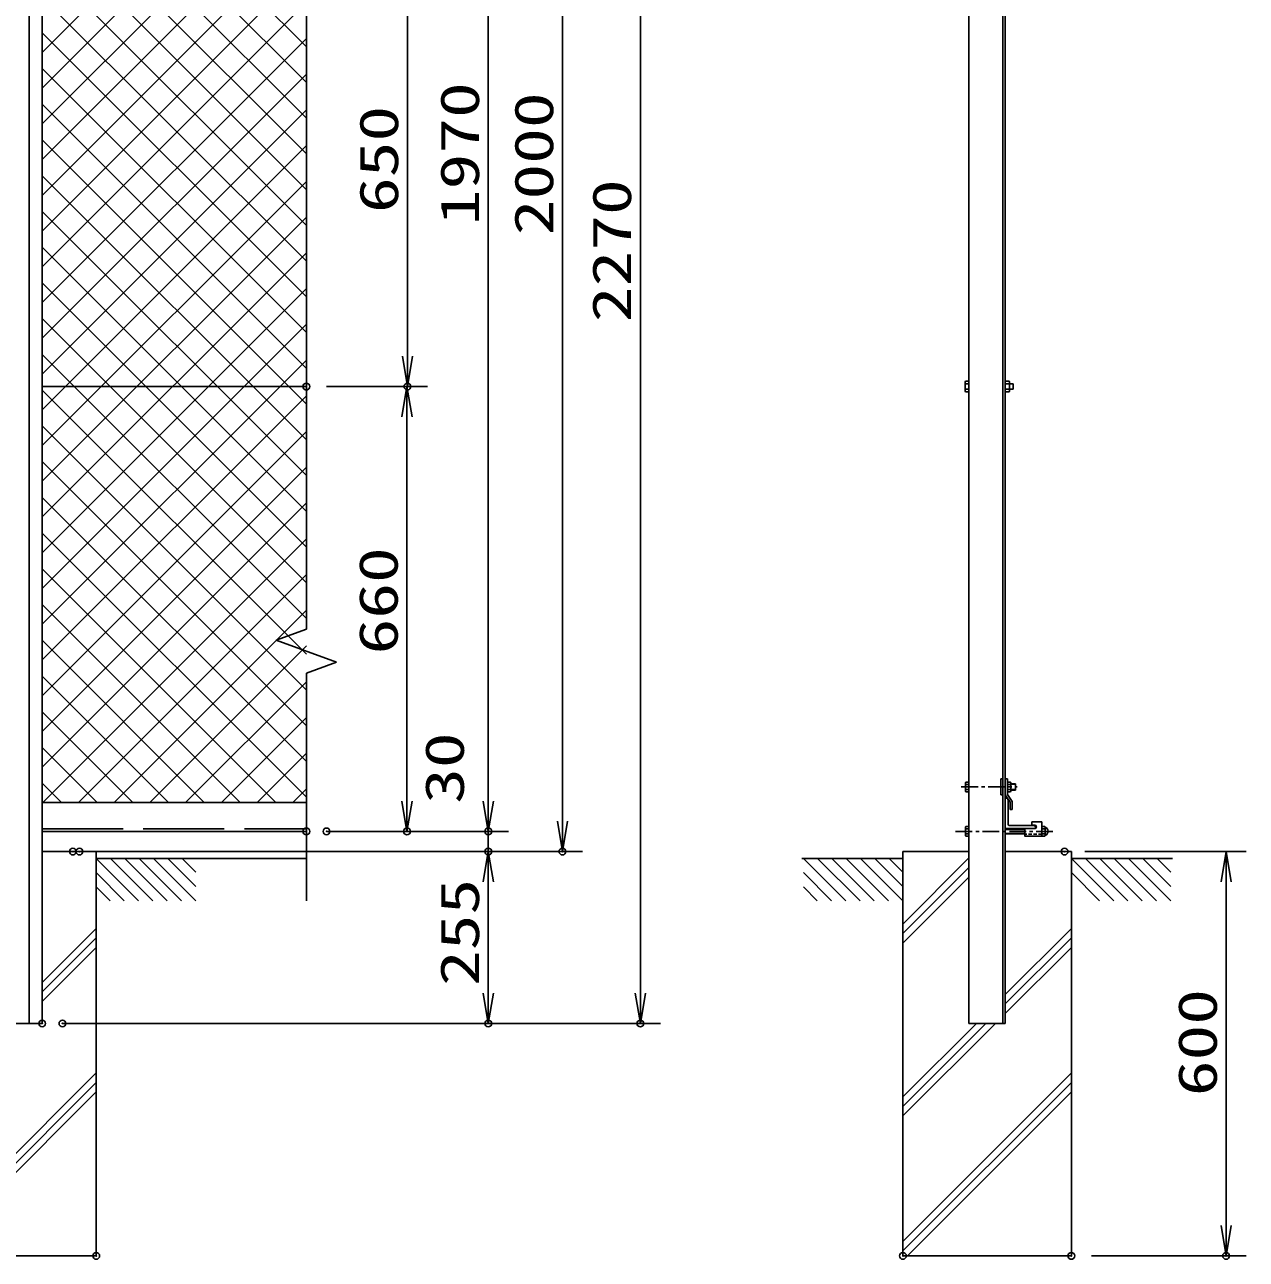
# Model space of a CAD drawing. Units: millimetres, scale not verified. Extents: x -4455 to 4455, y -3150 to 3150.
# Drawn here: x -1534 to 279, y -513 to 1319 of the extents above; entities that cross this region are included whole.
import ezdxf
from ezdxf.enums import TextEntityAlignment as Align

# ---------------------------------------------------------------- set-up
doc = ezdxf.new("R2010")
doc.units = ezdxf.units.MM
doc.header["$LTSCALE"] = 20
doc.header["$PDMODE"] = 32
doc.header["$PDSIZE"] = 10
for name, pattern in [('DASHED', [7.5, 6, -1.5]), ('USER2', [2, 1.25, -0.25, 0.25, -0.25]), ('USER3', [0.375, 0.25, -0.125])]:
    doc.linetypes.add(name, pattern=pattern)
for name, color, linetype, lineweight in [('0-0_1', 7, 'Continuous', 25), ('0-1_2', 7, 'Continuous', 25), ('0-2_0', 4, 'Continuous', 25), ('0-4_EXTCNT-LMEC0', 2, 'Continuous', 25), ('0-6_EXTCNT-L', 1, 'Continuous', 25)]:
    doc.layers.add(name, color=color, linetype=linetype, lineweight=lineweight)
doc.layers.add('0-5_DEFPOINTS', color=7, linetype='Continuous')
doc.styles.add('ＭＳ ゴシック', font='')
doc.styles.get('ＭＳ ゴシック').set_extended_font_data('MS Gothic')

# ---------------------------------------------------------------- blocks, each defined once
blk = doc.blocks.new('DARROWS')
at = {"layer": '0-2_0', "color": 2}
blk.add_line((0, 0), (-19.982, 0), dxfattribs=at)
blk.add_lwpolyline([(-20, -3.333), (0, 0), (-20, 3.333)], dxfattribs=at)
blk = doc.blocks.new('X33')
at = {"layer": '0-2_0'}
for p, q in [((71718.6, 86319.8), (63878.6, 94159.8)), ((63878.6, 86152.4), (71718.6, 93992.5)), ((71718.6, 85259.1), (63878.6, 93099.1)), ((63878.6, 85091.8), (71718.6, 92931.8)), ((71718.6, 84198.5), (63878.6, 92038.5)), ((63878.6, 84031.1), (71718.6, 91871.1)), ((71718.6, 83137.8), (63878.6, 90977.8)), ((63878.6, 82970.5), (71718.6, 90810.5)), ((71718.6, 82077.1), (63878.6, 89917.2)), ((63878.6, 81909.8), (71718.6, 89749.8)), ((71718.6, 81016.5), (63878.6, 88856.5)), ((63878.6, 80849.1), (71718.6, 88689.2)), ((71718.6, 79955.8), (63878.6, 87795.8)), ((63878.6, 79788.5), (71718.6, 87628.5)), ((71718.6, 78895.2), (63878.6, 86735.2)), ((63878.6, 78727.8), (71718.6, 86567.8)), ((71718.6, 77834.5), (63878.6, 85674.5)), ((63878.6, 77667.2), (71718.6, 85507.2)), ((71718.6, 76773.8), (63878.6, 84613.8)), ((63878.6, 76606.5), (71718.6, 84446.5)), ((71718.6, 75713.2), (63878.6, 83553.2)), ((63878.6, 75545.8), (71718.6, 83385.9)), ((71718.6, 74652.5), (63878.6, 82492.5)), ((63878.6, 74485.2), (71718.6, 82325.2)), ((71718.6, 73591.9), (63878.6, 81431.9)), ((63878.6, 73424.5), (71718.6, 81264.5)), ((71718.6, 72531.2), (63878.6, 80371.2)), ((63878.6, 72363.9), (71718.6, 80203.9)), ((71718.6, 71470.5), (63878.6, 79310.5)), ((63878.6, 71303.2), (71718.6, 79143.2)), ((71718.6, 70409.9), (63878.6, 78249.9)), ((63878.6, 70242.5), (71718.6, 78082.6)), ((71718.6, 69349.2), (63878.6, 77189.2)), ((63878.6, 69181.9), (71718.6, 77021.9)), ((71718.6, 68288.6), (63878.6, 76128.6)), ((63878.6, 68121.2), (71718.6, 75961.2)), ((71718.6, 67227.9), (63878.6, 75067.9)), ((63878.6, 67060.6), (71718.6, 74900.6)), ((71718.6, 66167.2), (63878.6, 74007.2)), ((63878.6, 65999.9), (71718.6, 73839.9)), ((71718.6, 65106.6), (63878.6, 72946.6)), ((63878.6, 64939.2), (71718.6, 72779.2)), ((71718.6, 64045.9), (63878.6, 71885.9)), ((63893.4, 63893.4), (71718.6, 71718.6)), ((70810.4, 63893.4), (63878.6, 70825.3)), ((64954.1, 63893.4), (71718.6, 70657.9)), ((69749.8, 63893.4), (63878.6, 69764.6)), ((66014.7, 63893.4), (71718.6, 69597.3)), ((68689.1, 63893.4), (63878.6, 68703.9)), ((67075.4, 63893.4), (71718.6, 68536.6)), ((67628.5, 63893.4), (63878.6, 67643.3)), ((68136, 63893.4), (71718.6, 67475.9)), ((66567.8, 63893.4), (63878.6, 66582.6)), ((69196.7, 63893.4), (71718.6, 66415.3)), ((65507.1, 63893.4), (63878.6, 65522)), ((70257.4, 63893.4), (71718.6, 65354.6)), ((64446.5, 63893.4), (63878.6, 64461.3)), ((71318, 63893.4), (71718.6, 64294))]:
    blk.add_line(p, q, dxfattribs=at)

msp = doc.modelspace()

# ---------------------------------------------------------------- linework, layer by layer
at = {"layer": '0-0_1'}
for p, q in [((-1527.84, -163.29), (-1527.84, 2106.71)), ((-1508.34, -163.29), (-1508.34, 2106.71)), ((-132.94, 2106.71), (-132.94, -163.29)), ((-82.44, -163.29), (-82.44, 2106.71)), ((-78.94, -163.29), (-78.94, 2106.71)), ((-1116.34, 781.71), (-1508.34, 781.71)), ((-85.74, 199.71), (-82.44, 199.71)), ((-85.74, 175.71), (-85.74, 199.71)), ((-78.94, 175.71), (-78.94, 199.71)), ((-78.94, 199.71), (-75.74, 199.71)), ((-75.74, 176.68), (-75.74, 199.71)), ((-70.66, 192.51), (-64.06, 192.51)), ((-64.06, 182.91), (-64.06, 192.51)), ((-85.74, 175.71), (-82.44, 175.71)), ((-71.94, 165.21), (-78.94, 175.71)), ((-68.74, 166.18), (-75.74, 176.68)), ((-71.94, 154.21), (-71.94, 165.21)), ((-70.66, 182.91), (-64.06, 182.91)), ((-68.74, 154.21), (-68.74, 166.18)), ((-1508.34, 164.71), (-1116.34, 164.71)), ((-71.94, 154.21), (-68.74, 154.21)), ((-1508.34, 121.71), (-1116.34, 121.71)), ((-1508.34, 91.71), (-1428.14, 91.71)), ((-1428.14, -508.29), (-1428.14, 91.71)), ((-230.94, 91.71), (-132.94, 91.71)), ((-230.94, -508.29), (-230.94, 91.71)), ((-78.94, 91.71), (19.06, 91.71)), ((19.06, -508.29), (19.06, 91.71)), ((-1428.14, 81.71), (-1116.34, 81.71)), ((-1428.14, 81.71), (-1303.14, 81.71)), ((-380.94, 81.71), (-230.94, 81.71)), ((19.06, 81.71), (169.06, 81.71)), ((-1597.34, -163.29), (-1508.34, -163.29)), ((-132.94, -163.29), (-78.94, -163.29)), ((-1678.14, -508.29), (-1428.14, -508.29)), ((-230.94, -508.29), (19.06, -508.29))]:
    msp.add_line(p, q, dxfattribs=at)
at = {"layer": '0-0_1', "color": 4}
for p, q in [((-1116.34, 2077.07), (-1116.34, 422.01)), ((-1161.34, 405.63), (-1116.34, 422.01)), ((-1161.34, 405.63), (-1071.34, 372.87)), ((-1116.34, 356.49), (-1071.34, 372.87)), ((-1116.34, 356.49), (-1116.34, 133.02)), ((-70.66, 191.55), (-64.06, 191.55)), ((-70.66, 183.87), (-64.06, 183.87)), ((-1116.34, 133.02), (-1116.34, 18.84)), ((-1428.14, 81.71), (-1365.27, 18.84)), ((-1406.93, 81.71), (-1344.06, 18.84)), ((-1385.72, 81.71), (-1322.85, 18.84)), ((-1364.5, 81.71), (-1301.63, 18.84)), ((-1343.29, 81.71), (-1280.42, 18.84)), ((-1322.08, 81.71), (-1280.42, 40.05)), ((-1300.86, 81.71), (-1280.42, 61.27)), ((-378.66, 81.71), (-315.79, 18.84)), ((-357.45, 81.71), (-294.58, 18.84)), ((-336.23, 81.71), (-273.36, 18.84)), ((-315.02, 81.71), (-252.15, 18.84)), ((-293.81, 81.71), (-230.94, 18.84)), ((-272.59, 81.71), (-230.94, 40.05)), ((-251.38, 81.71), (-230.94, 61.27)), ((-132.94, 82.21), (-230.94, -15.79)), ((19.06, 81.71), (81.93, 18.84)), ((40.27, 81.71), (103.14, 18.84)), ((61.48, 81.71), (124.35, 18.84)), ((82.7, 81.71), (145.57, 18.84)), ((103.91, 81.71), (166.78, 18.84)), ((125.12, 81.71), (166.78, 40.05)), ((146.34, 81.71), (166.78, 61.27)), ((-1428.14, 60.5), (-1386.49, 18.84)), ((-378.66, 60.5), (-337, 18.84)), ((-132.94, 68.07), (-230.94, -29.93)), ((19.06, 60.5), (60.71, 18.84)), ((-1428.14, 39.28), (-1407.7, 18.84)), ((-378.66, 39.28), (-358.22, 18.84)), ((-132.94, 53.93), (-230.94, -44.07)), ((-1508.34, -102.48), (-1428.14, -22.29)), ((-1508.34, -116.63), (-1428.14, -36.43)), ((-78.94, -120.29), (19.06, -22.29)), ((-78.94, -134.43), (19.06, -36.43)), ((-1508.34, -130.77), (-1428.14, -50.57)), ((-78.94, -148.57), (19.06, -50.57)), ((-230.94, -286.43), (-107.8, -163.29)), ((-230.94, -300.58), (-93.66, -163.29)), ((-230.94, -272.29), (-121.94, -163.29)), ((-1678.14, -486.65), (-1428.14, -236.65)), ((-230.94, -486.65), (19.06, -236.65)), ((-1678.14, -500.8), (-1428.14, -250.79)), ((-230.94, -500.8), (19.06, -250.79)), ((-1671.5, -508.29), (-1428.14, -264.93)), ((-224.3, -508.29), (19.06, -264.93))]:
    msp.add_line(p, q, dxfattribs=at)
at = {"layer": '0-0_1', "color": 4, "linetype": 'USER2'}
for p, q in [((-144.27, 187.71), (-61.21, 187.71)), ((-152.94, 121.71), (-8.19, 121.71))]:
    msp.add_line(p, q, dxfattribs=at)
at = {"layer": '0-0_1', "linetype": 'DASHED'}
msp.add_line((-1508.34, 125.71), (-1116.34, 125.71), dxfattribs=at)
at = {"layer": '0-0_1'}
msp.add_arc((-22.4, 121.83), 6.88, 293.49929, 65.9713, dxfattribs=at)
at = {"layer": '0-1_2'}
for p, q in [((-138.54, 788.64), (-137.92, 789.71)), ((-138.54, 774.78), (-138.54, 788.64)), ((-132.94, 789.71), (-137.92, 789.71)), ((-78.94, 789.71), (-73.16, 789.71)), ((-138.54, 774.78), (-137.92, 773.71)), ((-132.94, 785.71), (-137.92, 785.71)), ((-132.94, 777.71), (-137.92, 777.71)), ((-132.94, 773.71), (-137.92, 773.71)), ((-78.94, 785.71), (-73.16, 785.71)), ((-78.94, 777.71), (-73.16, 777.71)), ((-78.94, 773.71), (-73.16, 773.71)), ((-72.54, 774.78), (-73.16, 773.71)), ((-67.47, 785.71), (-72.54, 785.71)), ((-67.47, 777.71), (-72.54, 777.71)), ((-67.47, 777.71), (-67.47, 785.71)), ((-138.03, 193.99), (-137.47, 194.96)), ((-138.03, 181.41), (-138.03, 193.99)), ((-132.94, 194.96), (-137.47, 194.96)), ((-132.94, 191.33), (-137.47, 191.33)), ((-132.94, 184.07), (-137.46, 184.07)), ((-132.94, 180.44), (-132.94, 194.96)), ((-75.74, 194.97), (-71.22, 194.97)), ((-75.74, 180.45), (-75.74, 194.97)), ((-75.74, 191.34), (-71.22, 191.34)), ((-75.74, 184.08), (-71.22, 184.08)), ((-70.66, 194), (-71.22, 194.97)), ((-70.66, 181.42), (-70.66, 194)), ((-138.03, 181.41), (-137.47, 180.44)), ((-132.94, 180.44), (-137.47, 180.44)), ((-75.74, 180.45), (-71.22, 180.45)), ((-70.66, 181.42), (-71.22, 180.45)), ((-138.03, 127.99), (-137.47, 128.96)), ((-132.94, 128.96), (-137.47, 128.96)), ((-132.94, 114.44), (-132.94, 128.96)), ((-24.73, 114.48), (-24.73, 128.95)), ((-24.73, 128.95), (-20.22, 128.94)), ((-19.66, 127.98), (-20.22, 128.95)), ((-138.03, 115.41), (-138.03, 127.99)), ((-138.03, 115.41), (-137.47, 114.44)), ((-132.94, 125.33), (-137.47, 125.33)), ((-132.94, 114.44), (-137.47, 114.44)), ((-132.94, 118.07), (-137.46, 118.07)), ((-78.94, 125.29), (-49.73, 125.29)), ((-78.94, 118.05), (-49.73, 118.05)), ((-24.73, 125.33), (-20.22, 125.33)), ((-24.73, 118.09), (-24.73, 125.33)), ((-24.73, 118.1), (-20.17, 118.1)), ((-24.73, 114.48), (-20.22, 114.48)), ((-19.66, 115.45), (-20.22, 114.48)), ((-19.66, 115.45), (-19.66, 127.98))]:
    msp.add_line(p, q, dxfattribs=at)
at = {"layer": '0-1_2', "color": 4}
for p, q in [((-78.94, 124.56), (-49.73, 124.56)), ((-78.94, 118.78), (-49.73, 118.78))]:
    msp.add_line(p, q, dxfattribs=at)
at = {"layer": '0-1_2'}
msp.add_lwpolyline([(-72.54, 774.78), (-72.54, 788.64), (-73.16, 789.71)], dxfattribs=at)
for centre, radius, start, end in [((-131.31, 788.64), 7.23, 179.99992, 203.88486), ((-79.77, 788.64), 7.23, 336.12625, 0), ((-125.35, 781.71), 13.19, 162.35463, 197.65355), ((-131.31, 774.78), 7.23, 156.1122, 179.99992), ((-85.79, 781.71), 13.25, 342.41266, 17.55417), ((-79.77, 774.78), 7.23, 0, 23.88957), ((-131.46, 193.99), 6.57, 179.99995, 203.88541), ((-126.05, 187.7), 11.98, 162.35554, 197.65401), ((-131.46, 181.41), 6.57, 156.11305, 179.99995), ((-77.22, 194), 6.57, 336.11459, 0.00005), ((-82.63, 187.71), 11.98, 342.34599, 17.64446), ((-77.22, 181.42), 6.57, 0.00005, 23.88695), ((-131.46, 127.99), 6.57, 179.99995, 203.88541), ((-126.05, 121.7), 11.98, 162.35554, 197.65401), ((-131.46, 115.41), 6.57, 156.11305, 179.99995), ((-32.71, 121.6), 13.02, 344.30696, 16.61102), ((-26.2, 127.98), 6.54, 336.03483, 359.99988), ((-26.2, 115.45), 6.57, 359.99988, 23.62857)]:
    msp.add_arc(centre, radius, start, end, dxfattribs=at)
at = {"layer": '0-2_0', "color": 2}
for p, q in [((-846.26, 2046.71), (-846.26, 166.71)), ((-736.26, 2046.71), (-736.26, 136.71)), ((-846.26, 166.71), (-846.26, 211.71)), ((-846.26, 121.71), (-846.26, 91.71)), ((-846.26, 46.71), (-846.26, 1.71)), ((248.74, 46.71), (248.74, -463.29))]:
    msp.add_line(p, q, dxfattribs=at)
at = {"layer": '0-2_0', "color": 7}
for p, q in [((-78.94, 176.51), (-78.94, 131.51)), ((-77.94, 171.21), (-78.94, 171.21)), ((-74.94, 168.21), (-74.94, 133.21)), ((-71.94, 130.21), (-36.94, 130.21)), ((-24.73, 136.01), (-39.73, 136.01)), ((-39.73, 131.01), (-39.73, 136.01)), ((-35.33, 131.01), (-39.73, 131.01)), ((-24.73, 114.41), (-24.73, 136.01)), ((-78.94, 126.21), (-33.94, 126.21)), ((-35.33, 125.81), (-49.73, 125.81)), ((-33.94, 126.21), (-33.94, 127.21))]:
    msp.add_line(p, q, dxfattribs=at)
at = {"layer": '0-2_0', "color": 1}
for p, q in [((-1086.34, 121.71), (-816.26, 121.71)), ((-1056.34, 121.71), (-816.26, 121.71)), ((-1432.84, 91.71), (-816.26, 91.71)), ((-1423.14, 91.71), (-706.26, 91.71)), ((39.06, 91.71), (278.74, 91.71)), ((49.06, -508.29), (278.74, -508.29))]:
    msp.add_line(p, q, dxfattribs=at)
at = {"layer": '0-2_0', "color": 7, "linetype": 'USER3'}
msp.add_line((-24.73, 117.61), (-49.73, 117.61), dxfattribs=at)
at = {"layer": '0-2_0', "color": 7}
msp.add_lwpolyline([(-24.73, 114.41), (-49.73, 114.41), (-49.73, 125.81)], dxfattribs=at)
for centre, radius, start, end in [((-77.94, 168.21), 3, 0, 90), ((-71.94, 133.21), 3, 180, 270), ((-36.94, 127.21), 3, 0, 90), ((-35.33, 128.41), 2.6, 270, 90)]:
    msp.add_arc(centre, radius, start, end, dxfattribs=at)
at = {"layer": '0-4_EXTCNT-LMEC0'}
for p, q in [((-620.6, 2061.71), (-620.6, -118.29)), ((-846.26, 46.71), (-846.26, -118.29))]:
    msp.add_line(p, q, dxfattribs=at)
at = {"layer": '0-4_EXTCNT-LMEC0', "color": 1}
for p, q in [((-1423.14, 91.71), (-816.26, 91.71)), ((-1478.34, -163.29), (-816.26, -163.29)), ((-1448.34, -163.29), (-590.6, -163.29))]:
    msp.add_line(p, q, dxfattribs=at)
at = {"layer": '0-5_DEFPOINTS'}
for p in [(-1116.34, 781.71), (-966.34, 781.71), (-1116.34, 121.71), (-1086.34, 121.71), (-966.94, 121.71), (-846.26, 121.71), (-1462.84, 91.71), (-1453.14, 91.71), (-846.26, 91.71), (-736.26, 91.71), (9.06, 91.71), (-1508.34, -163.29), (-1478.34, -163.29), (-846.26, -163.29), (-620.6, -163.29), (-1428.14, -508.29), (-230.94, -508.29), (19.06, -508.29), (19.06, -508.29), (248.74, -508.29)]:
    msp.add_point(p, dxfattribs=at)
at = {"layer": '0-6_EXTCNT-L', "color": 2}
for p, q in [((-966.34, 1386.71), (-966.34, 826.71)), ((-966.94, 736.71), (-966.94, 166.71))]:
    msp.add_line(p, q, dxfattribs=at)
at = {"layer": '0-6_EXTCNT-L'}
for p, q in [((-1086.34, 781.71), (-936.34, 781.71)), ((-1086.34, 781.71), (-936.94, 781.71)), ((-1086.34, 121.71), (-936.94, 121.71))]:
    msp.add_line(p, q, dxfattribs=at)

# ---------------------------------------------------------------- block references
at = {"layer": '0-2_0', "xscale": 2.25, "yscale": 2.25}
for p, rotation in [((-846.26, 121.71), 270), ((-846.26, 121.71), 270), ((-736.26, 91.71), 270), ((-846.26, 91.71), 90), ((248.74, 91.71), 90), ((248.74, -508.29), 270)]:
    msp.add_blockref('DARROWS', p, dxfattribs=dict(at, rotation=rotation))
at = {"layer": '0-4_EXTCNT-LMEC0', "xscale": 2.25, "yscale": 2.25}
for p, rotation in [((-846.26, 91.71), 90), ((-846.26, -163.29), 270), ((-620.6, -163.29), 270)]:
    msp.add_blockref('DARROWS', p, dxfattribs=dict(at, rotation=rotation))
at = {"layer": '0-6_EXTCNT-L', "xscale": 0.05, "yscale": 0.05}
msp.add_blockref('X33', (-4702.26, -3029.96), dxfattribs=at)
at = {"layer": '0-6_EXTCNT-L', "xscale": 2.25, "yscale": 2.25}
for p, rotation in [((-966.34, 781.71), 270), ((-966.94, 781.71), 90), ((-966.94, 121.71), 270)]:
    msp.add_blockref('DARROWS', p, dxfattribs=dict(at, rotation=rotation))

# ---------------------------------------------------------------- texts
at = {"layer": '0-2_0', "color": 3, "style": 'ＭＳ ゴシック', "width": 1.35}
for s, p in [('1970', (-842.66, 1021.21)), ('2000', (-732.66, 1006.21)), ('30', (-865.16, 162.54)), ('600', (252.34, -271.29))]:
    msp.add_text(s, height=57.77, rotation=90, dxfattribs=at).set_placement(p, align=Align.BOTTOM_LEFT)
at = {"layer": '0-4_EXTCNT-LMEC0', "color": 3, "style": 'ＭＳ ゴシック', "width": 1.35}
for s, p in [('2270', (-617, 877.21)), ('255', (-842.66, -107.79))]:
    msp.add_text(s, height=57.77, rotation=90, dxfattribs=at).set_placement(p, align=Align.BOTTOM_LEFT)
at = {"layer": '0-6_EXTCNT-L', "color": 3, "style": 'ＭＳ ゴシック', "width": 1.35}
for s, p in [('650', (-962.73, 1039.21)), ('660', (-963.34, 384.21))]:
    msp.add_text(s, height=57.77, rotation=90, dxfattribs=at).set_placement(p, align=Align.BOTTOM_LEFT)

doc.saveas('drawing.dxf')
